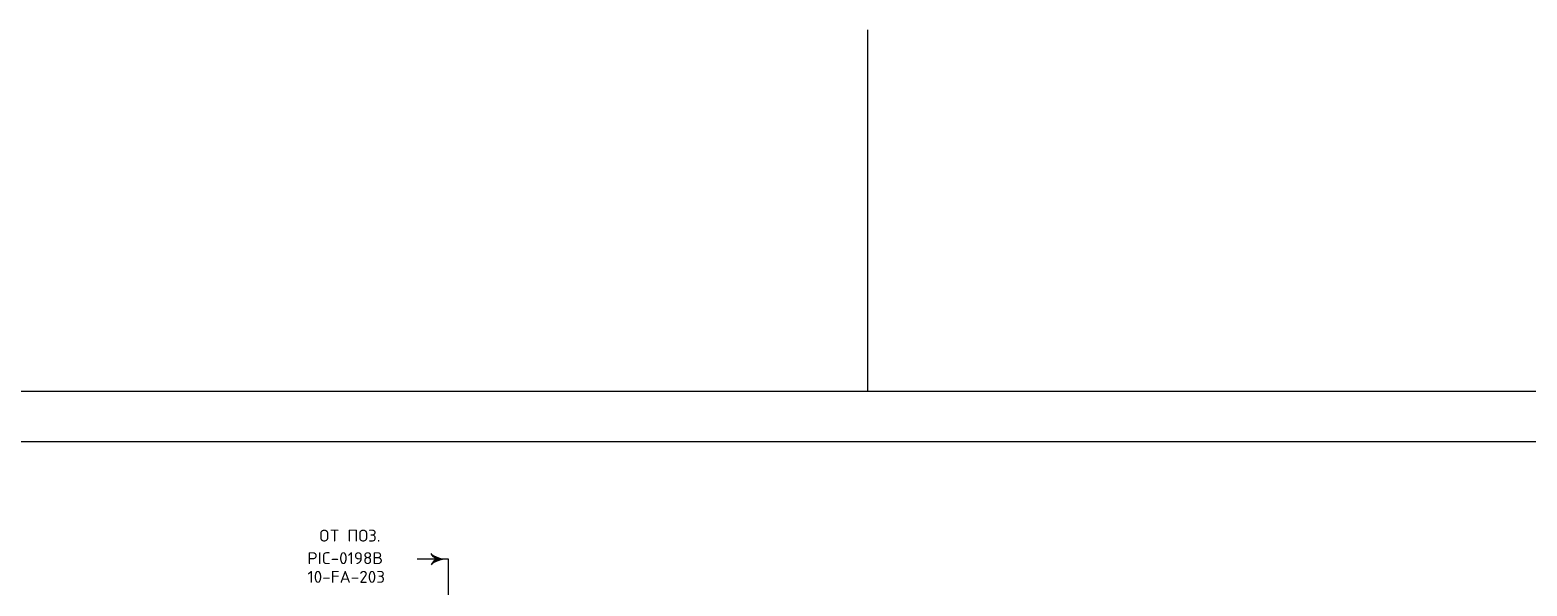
# Model space of a CAD drawing. Extents: x 71 to 279, y 48 to 143.
# Drawn here: x 200.72 to 217.02, y 75.47 to 81.53 of the extents above; entities that cross this region are included whole.
import ezdxf
from ezdxf.enums import TextEntityAlignment as Align

# ---------------------------------------------------------------- set-up
doc = ezdxf.new("R2010")
doc.units = 0
doc.header["$MEASUREMENT"] = 0
doc.layers.get('0').update_dxf_attribs({"linetype": 'CONTINUOUS'})
doc.layers.add('IN-MIN-PROC', color=7, linetype='CONTINUOUS')
doc.layers.add('IN-TEXT', color=51, linetype='CONTINUOUS')
doc.styles.add('SIMPLEX', font='SIMPLEX')

msp = doc.modelspace()

# ---------------------------------------------------------------- linework, layer by layer
at = {"color": 6, "linetype": 'Continuous'}
msp.add_line((71.634, 77.594), (266.486, 77.594), dxfattribs=at)
at = {"color": 5, "linetype": 'Continuous'}
msp.add_line((165.284, 77.048), (235.915, 77.048), dxfattribs=at)
at = {"linetype": 'Continuous'}
for p, q in [((205.277, 75.765), (204.939, 75.765)), ((205.277, 75.239), (205.277, 75.765))]:
    msp.add_line(p, q, dxfattribs=at)
for points in [[(205.152, 75.765, -0.206864), (205.09, 75.827)], [(205.152, 75.765, 0.206864), (205.09, 75.702)]]:
    msp.add_lwpolyline(points, format="xyb")
for points in [[(205.123, 75.806), (205.098, 75.811), (205.09, 75.827)], [(205.16, 75.789), (205.108, 75.796), (205.123, 75.806), (205.098, 75.811)], [(205.123, 75.724), (205.098, 75.719), (205.09, 75.702)], [(205.16, 75.741), (205.108, 75.733), (205.123, 75.724), (205.098, 75.719)], [(205.198, 75.776), (205.121, 75.784), (205.16, 75.789), (205.108, 75.796)], [(205.198, 75.754), (205.121, 75.746), (205.16, 75.741), (205.108, 75.733)], [(205.237, 75.768), (205.136, 75.773), (205.198, 75.776), (205.121, 75.784)], [(205.237, 75.762), (205.136, 75.757), (205.198, 75.754), (205.121, 75.746)], [(205.277, 75.765), (205.152, 75.765), (205.237, 75.768), (205.136, 75.773)], [(205.277, 75.765), (205.152, 75.765), (205.237, 75.762), (205.136, 75.757)]]:
    msp.add_solid(points)
at = {"layer": 'IN-MIN-PROC', "color": 4, "linetype": 'Continuous'}
msp.add_line((209.845, 77.594), (209.845, 81.532), dxfattribs=at)

# ---------------------------------------------------------------- texts
at = {"layer": 'IN-TEXT', "color": 1, "style": 'SIMPLEX'}
msp.add_text('OT ПОЗ.', height=0.13, dxfattribs=at).set_placement((204.203, 76.022), align=Align.MIDDLE)
for s, p in [('PIC-0198В', (203.743, 75.711)), ('10-FA-203', (203.743, 75.507))]:
    msp.add_text(s, height=0.13, dxfattribs=at).set_placement(p)

doc.saveas('drawing.dxf')
